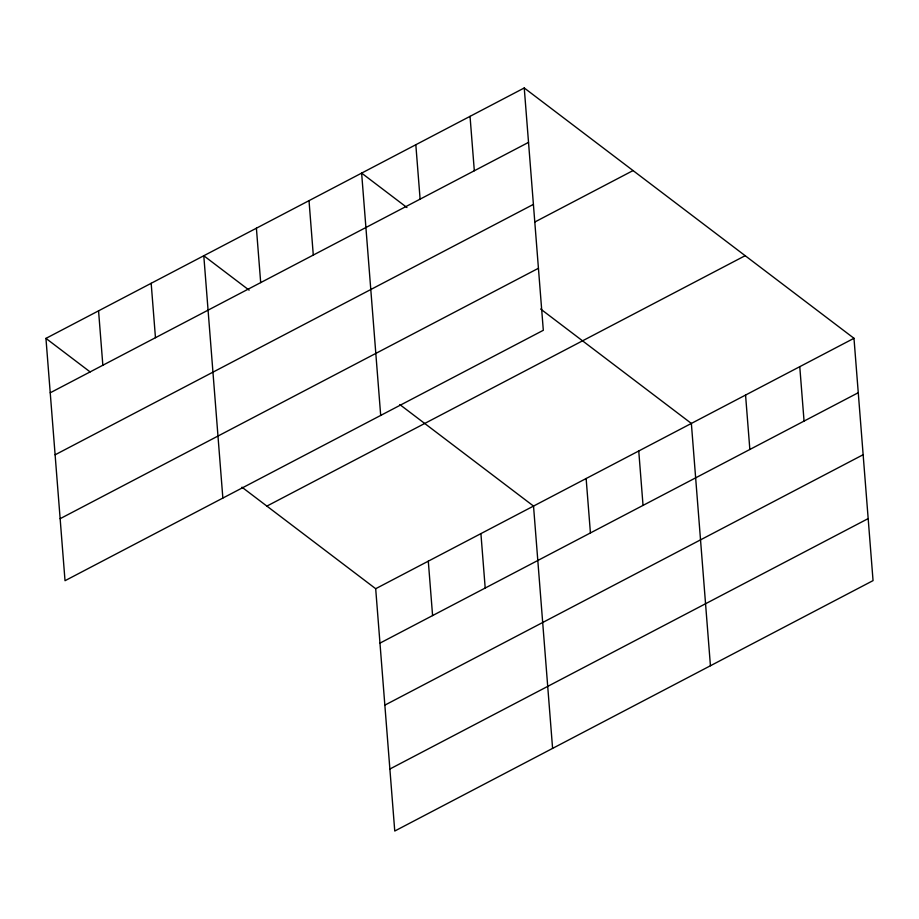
<?xml version="1.0" encoding="UTF-8"?>
<svg xmlns="http://www.w3.org/2000/svg" width="919" height="919" viewBox="0 0 919 919"><rect width="100%" height="100%" fill="white"/><g stroke="black" fill="none" stroke-linecap="round" stroke-linejoin="round"><path stroke-width="1.38" d="M524.244 87.971L543.313 330.289L65.019 580.705L45.95 338.387L524.244 87.971L853.981 338.295L873.05 580.613L394.756 831.029L375.687 588.711L241.961 487.185M50.235 392.792L528.528 142.376M55.117 454.802L533.399 204.386M534.732 222.053L633.053 170.578M60.137 518.695L538.431 268.279M266.878 506.105L745.171 255.689M375.687 588.711L853.981 338.295M379.972 643.128L858.266 392.712M384.854 705.137L863.136 454.721M389.874 769.019L868.168 518.603M406.956 207.533L361.627 173.105L380.696 415.434M540.648 309.025L691.364 423.441L710.433 665.758M249.129 290.163L203.788 255.746L222.857 498.064M399.799 404.555L533.525 506.07L552.595 748.388M45.95 338.387L90.154 371.942M799.771 366.681L804.056 421.086M745.562 395.055L749.847 449.471M638.751 450.988L643.036 505.393M586.138 478.523L590.423 532.94M470.034 116.345L474.319 170.762M480.913 533.617L485.198 588.034M415.825 144.731L420.109 199.147M428.3 561.164L432.585 615.581M309.014 200.652L313.287 255.068M256.401 228.199L260.686 282.615M151.175 283.293L155.46 337.71M98.563 310.84L102.848 365.257"/></g></svg>
